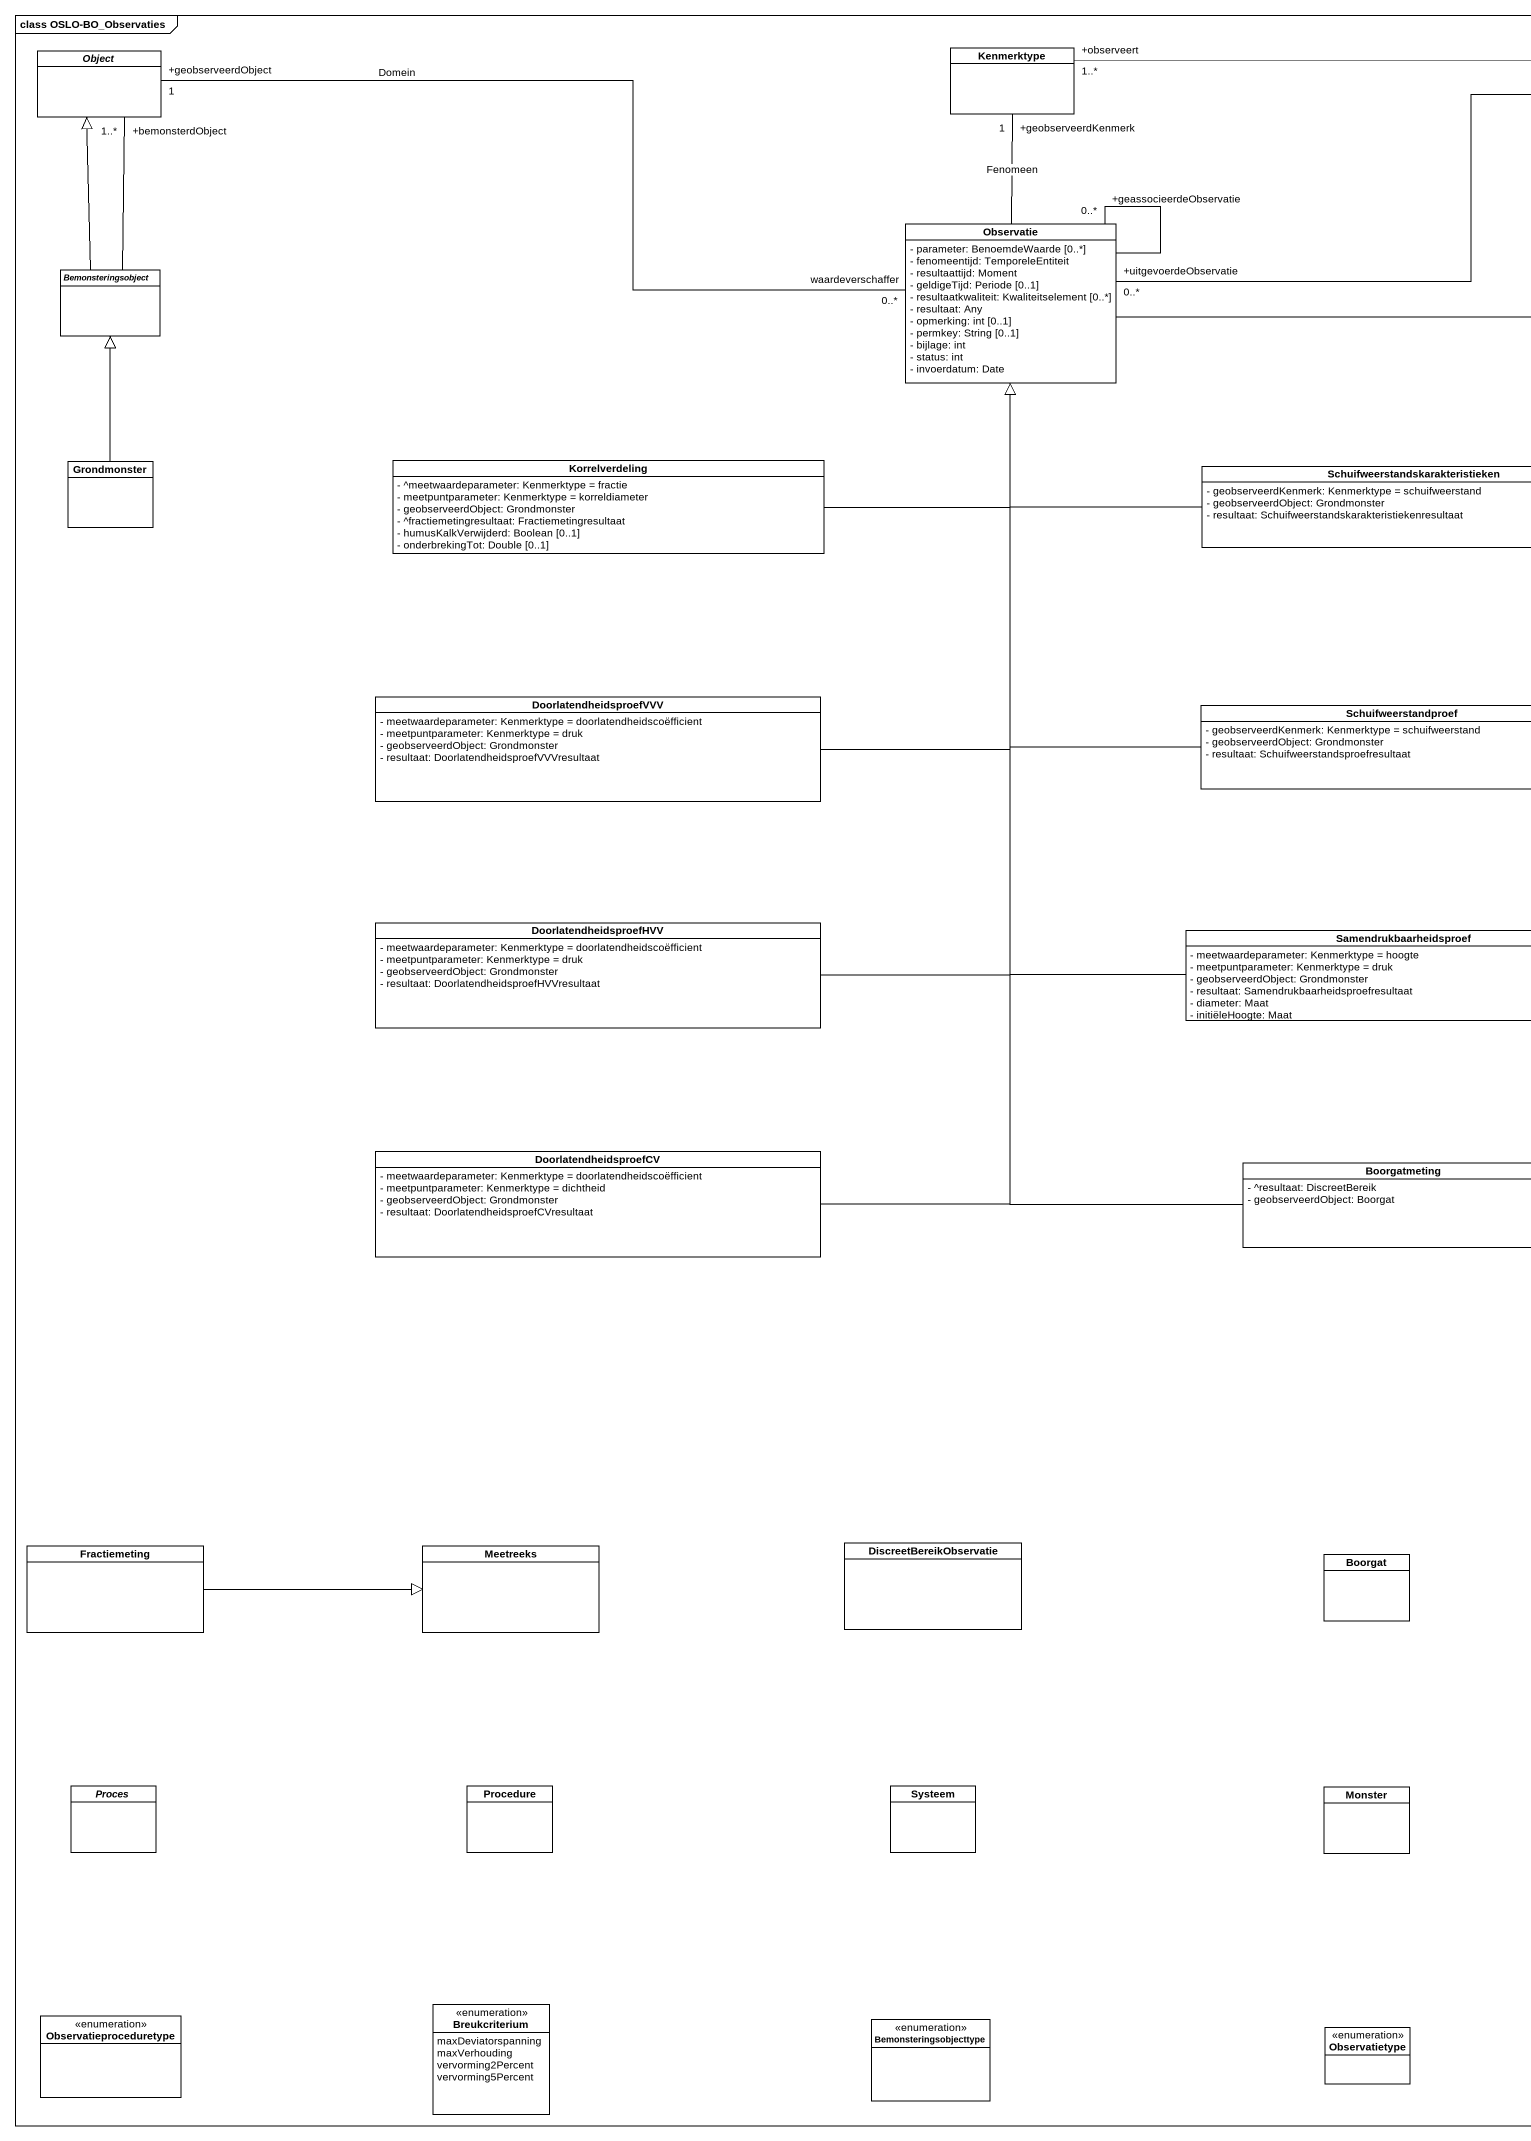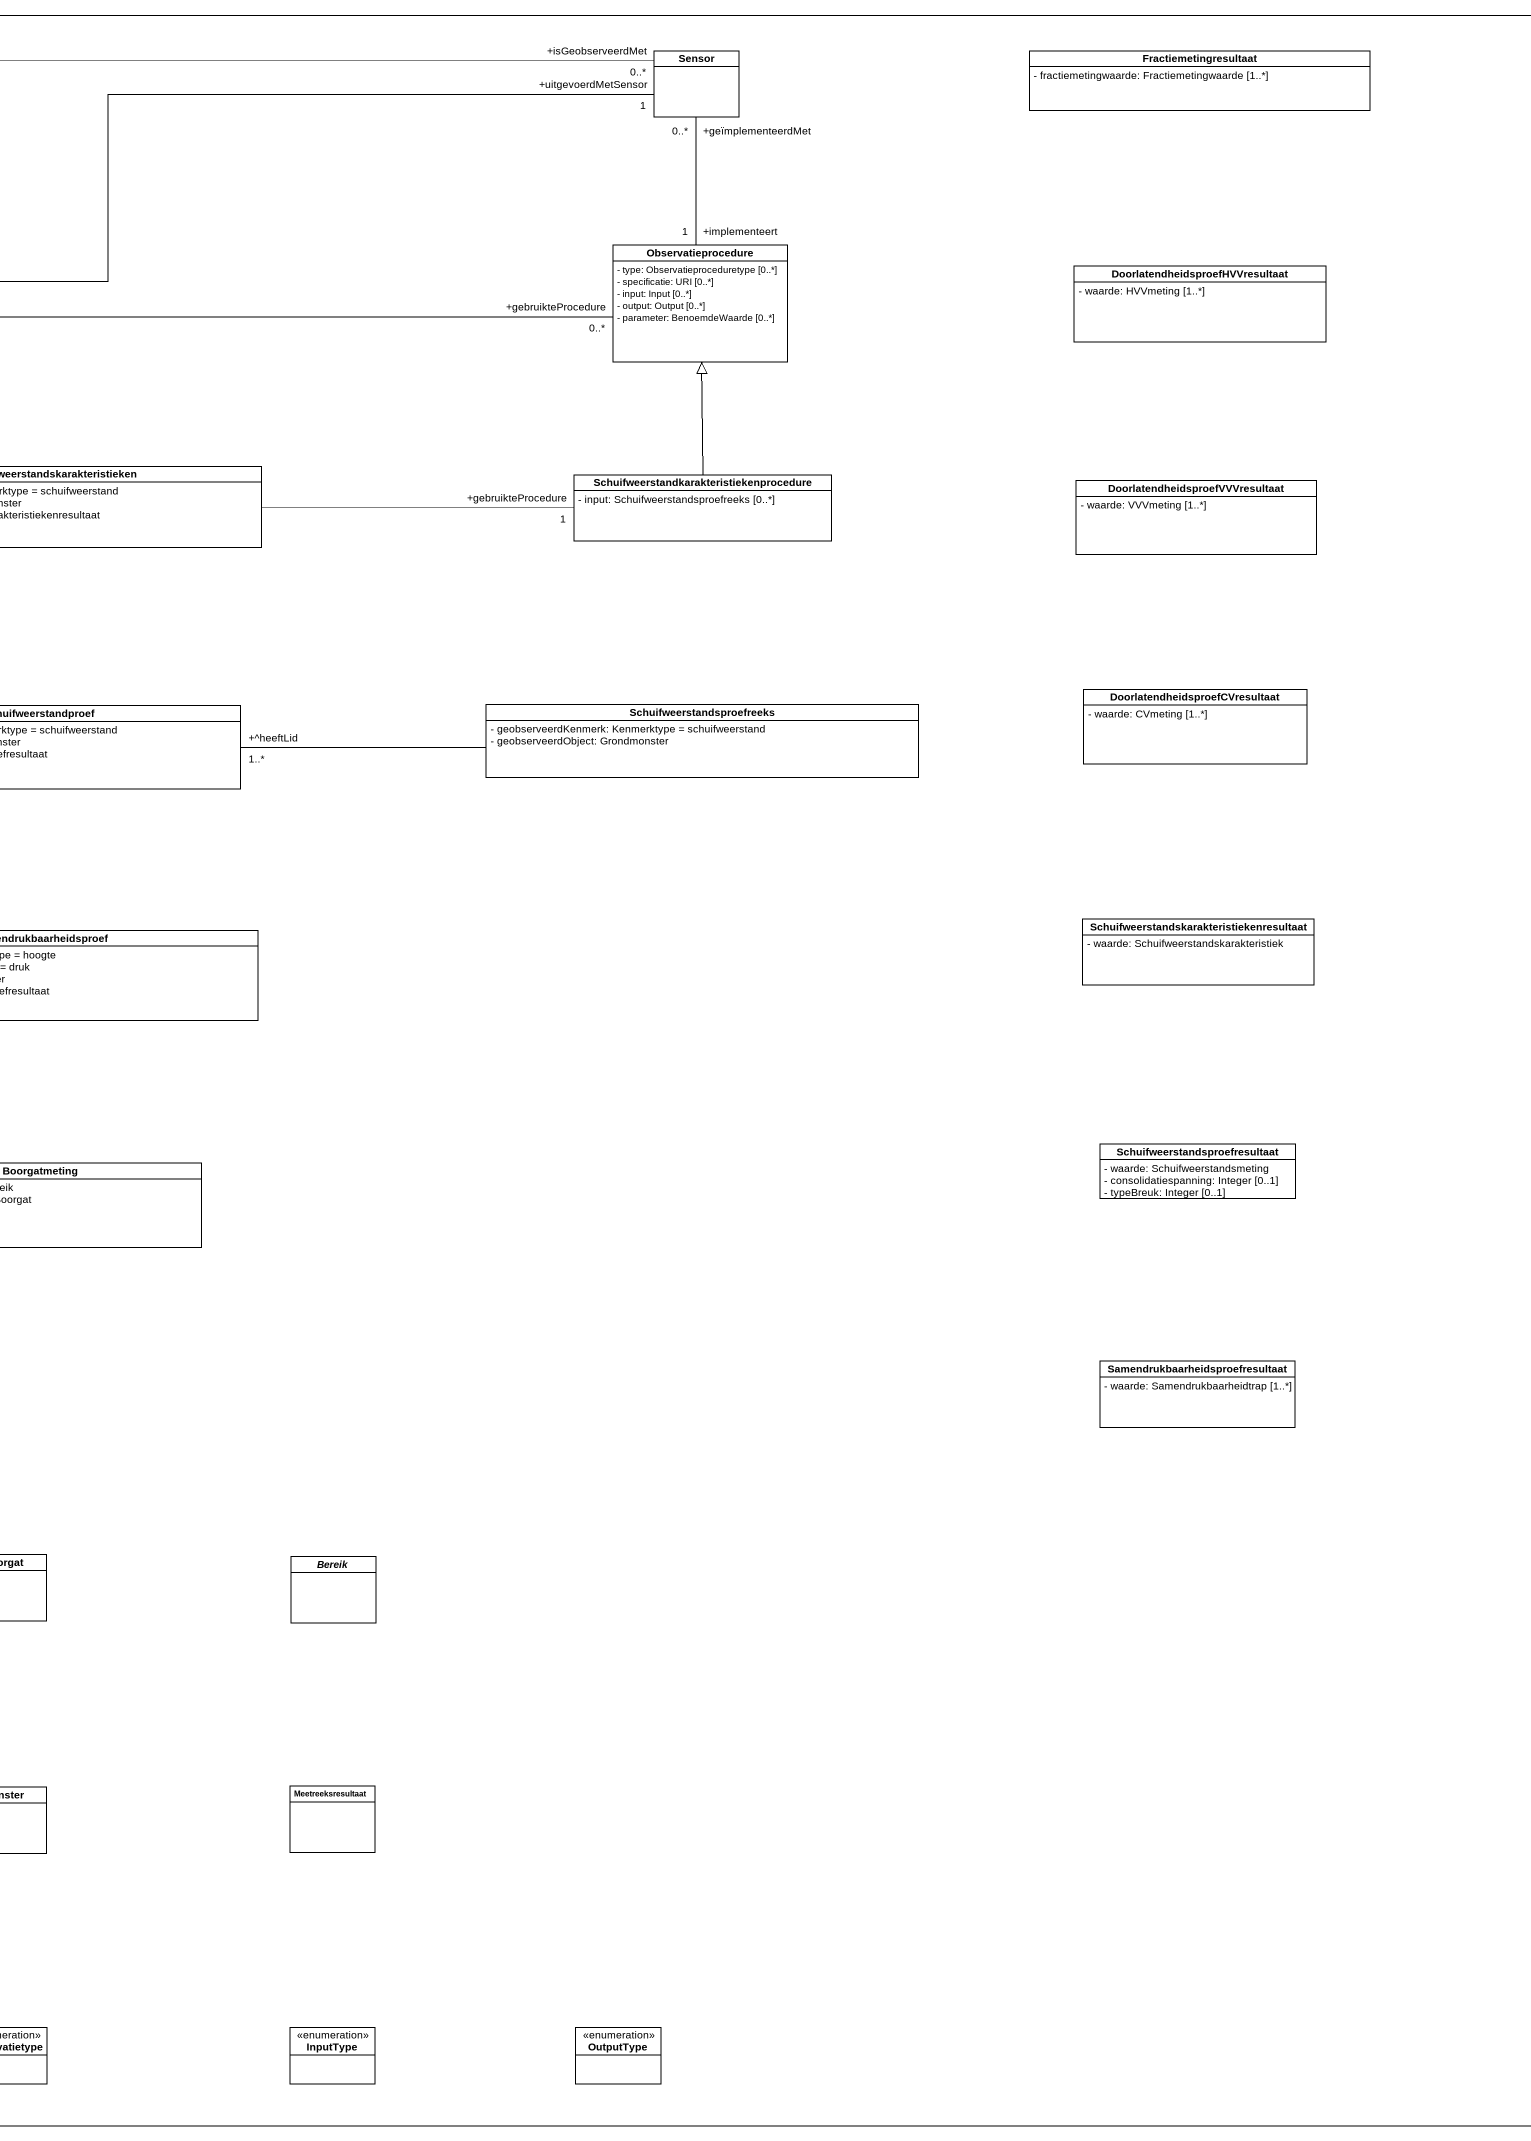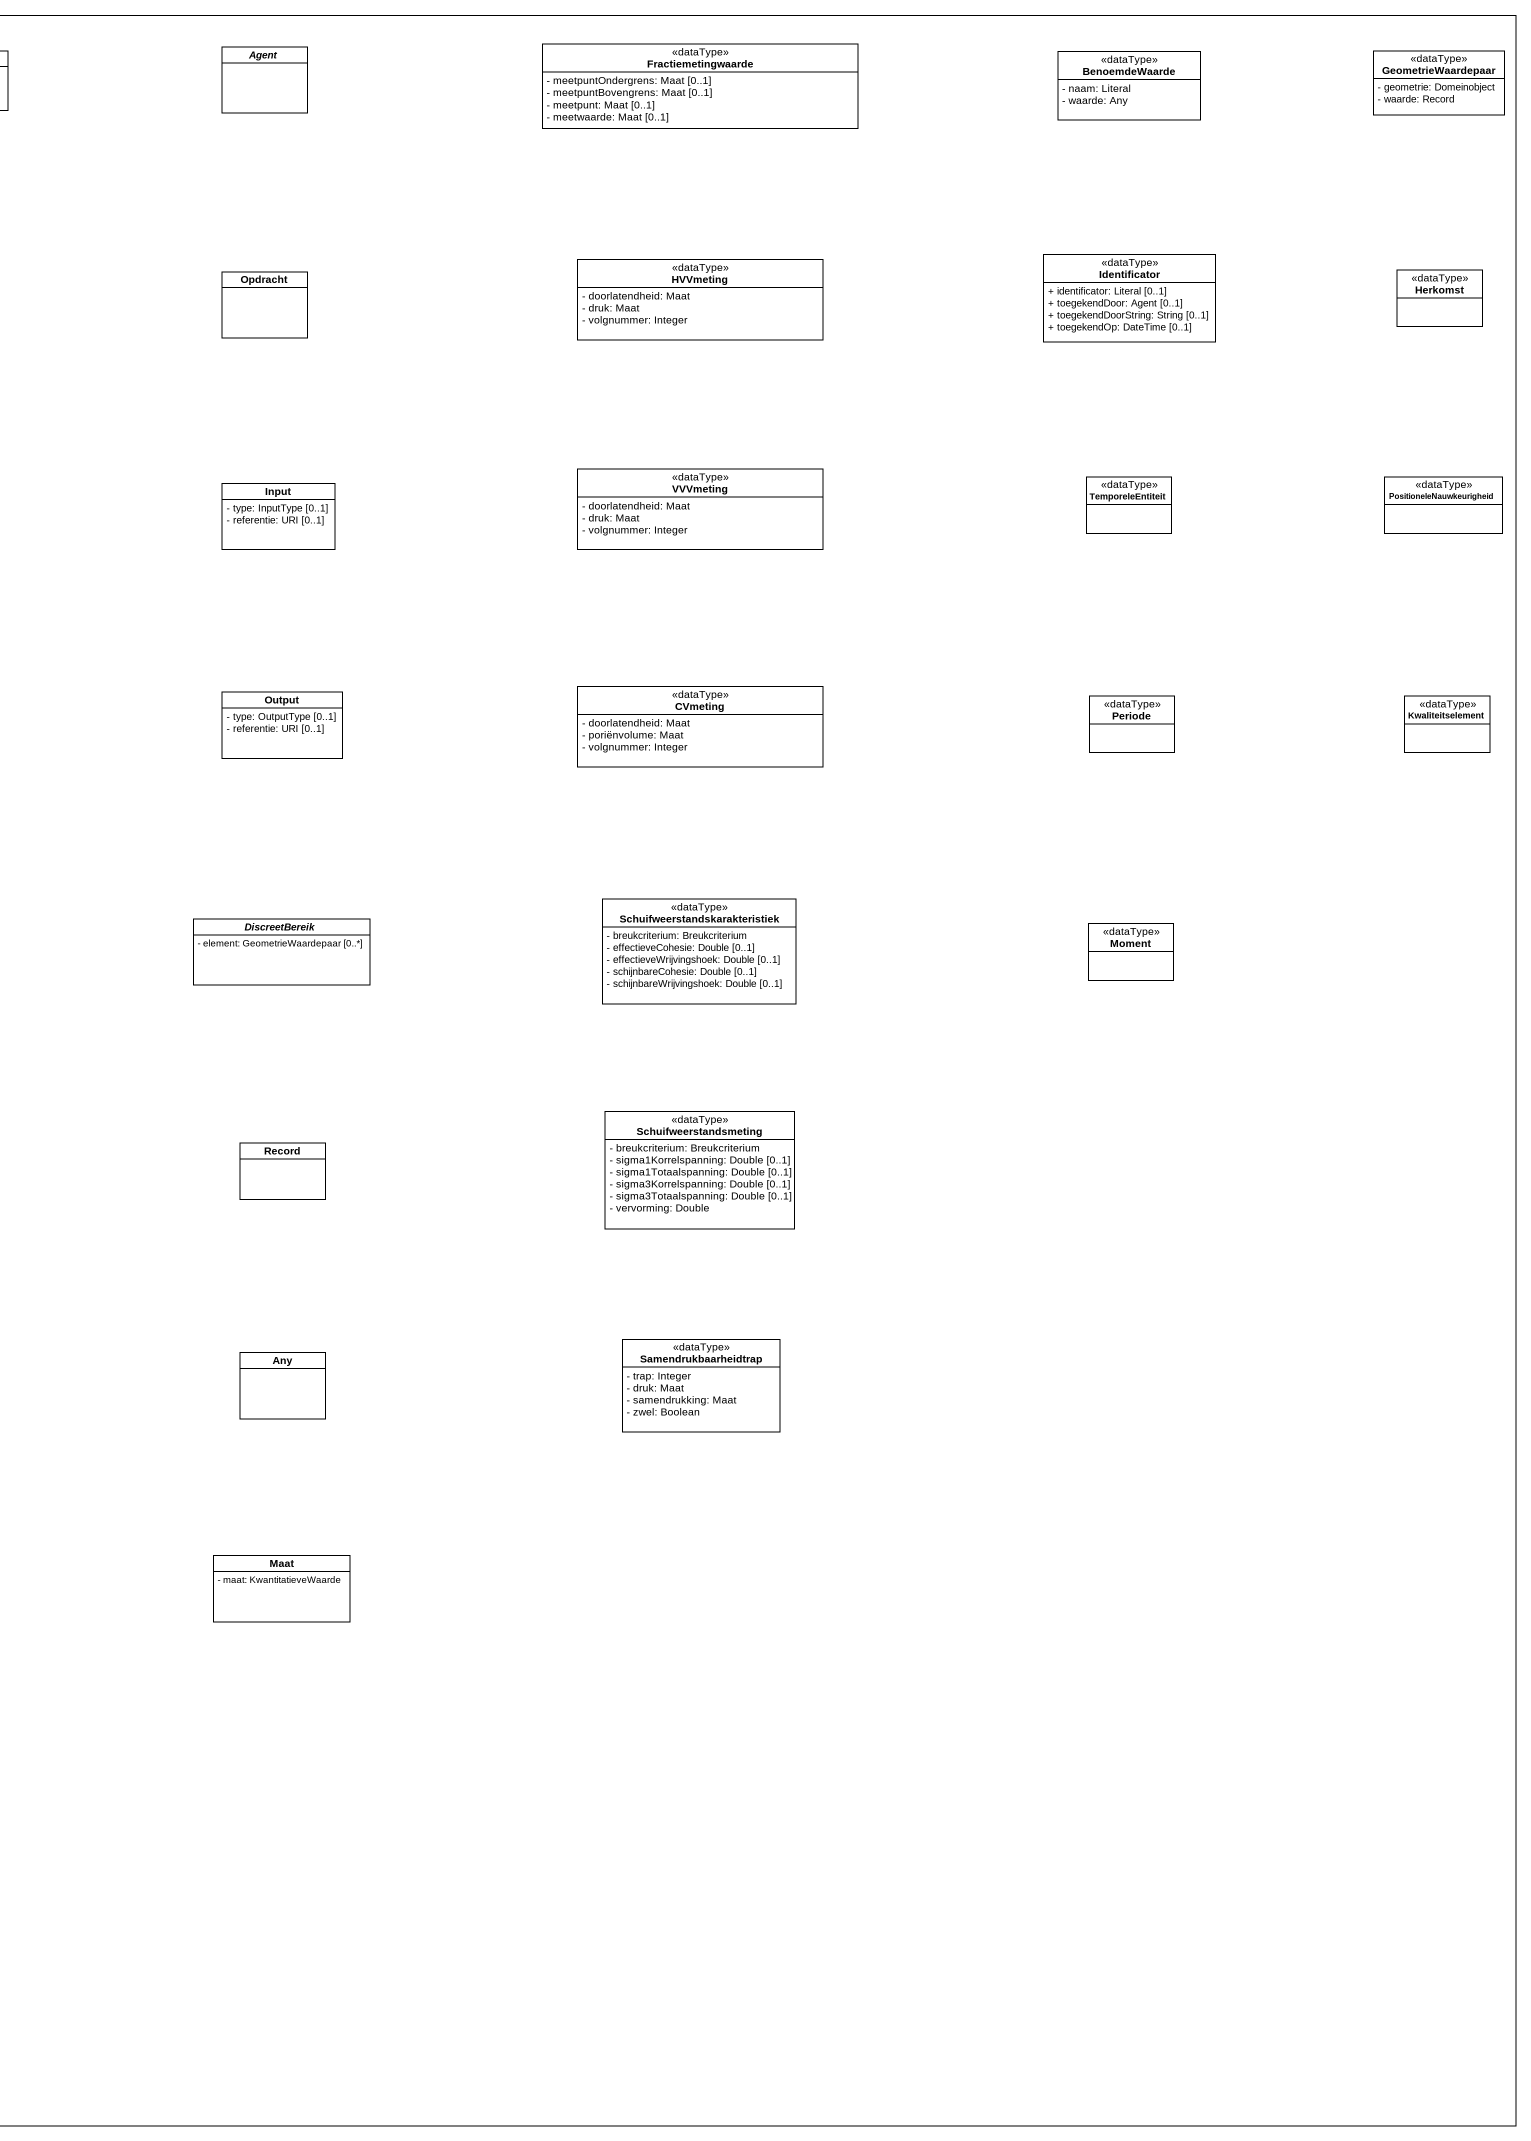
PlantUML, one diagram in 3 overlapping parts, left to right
@startuml
mainframe class OSLO-BO_Observaties
hide circle
hide empty members
skinparam classAttributeIconSize 0
abstract class "Object" as Object_
class Kenmerktype
class Sensor
class Fractiemetingresultaat {
  - fractiemetingwaarde: Fractiemetingwaarde [1..*]
}
abstract class "Agent" as Agent_
class Fractiemetingwaarde <<dataType>> {
  - meetpuntOndergrens: Maat [0..1]
  - meetpuntBovengrens: Maat [0..1]
  - meetpunt: Maat [0..1]
  - meetwaarde: Maat [0..1]
}
class BenoemdeWaarde <<dataType>> {
  - naam: Literal
  - waarde: Any
}
class GeometrieWaardepaar <<dataType>> {
  - geometrie: Domeinobject
  - waarde: Record
}
class Observatie {
  - parameter: BenoemdeWaarde [0..*]
  - fenomeentijd: TemporeleEntiteit
  - resultaattijd: Moment
  - geldigeTijd: Periode [0..1]
  - resultaatkwaliteit: Kwaliteitselement [0..*]
  - resultaat: Any
  - opmerking: int [0..1]
  - permkey: String [0..1]
  - bijlage: int
  - status: int
  - invoerdatum: Date
}
abstract class Bemonsteringsobject
class Observatieprocedure {
  - type: Observatieproceduretype [0..*]
  - specificatie: URI [0..*]
  - input: Input [0..*]
  - output: Output [0..*]
  - parameter: BenoemdeWaarde [0..*]
}
class "DoorlatendheidsproefHVVresultaat" as DoorlatendheidsproefHVVresul {
  - waarde: HVVmeting [1..*]
}
class Opdracht
class HVVmeting <<dataType>> {
  - doorlatendheid: Maat
  - druk: Maat
  - volgnummer: Integer
}
class Identificator <<dataType>> {
  + identificator: Literal [0..1]
  + toegekendDoor: Agent [0..1]
  + toegekendDoorString: String [0..1]
  + toegekendOp: DateTime [0..1]
}
class Herkomst <<dataType>>
class Grondmonster
class Korrelverdeling {
  - ^meetwaardeparameter: Kenmerktype = fractie
  - meetpuntparameter: Kenmerktype = korreldiameter
  - geobserveerdObject: Grondmonster
  - ^fractiemetingresultaat: Fractiemetingresultaat
  - humusKalkVerwijderd: Boolean [0..1]
  - onderbrekingTot: Double [0..1]
}
class "Schuifweerstandskarakteristieken" as Schuifweerstandskarakteristi {
  - geobserveerdKenmerk: Kenmerktype = schuifweerstand
  - geobserveerdObject: Grondmonster
  - resultaat: Schuifweerstandskarakteristiekenresultaat
}
class "Schuifweerstandkarakteristiekenprocedure" as Schuifweerstandkarakteristie {
  - input: Schuifweerstandsproefreeks [0..*]
}
class "DoorlatendheidsproefVVVresultaat" as DoorlatendheidsproefVVVresul {
  - waarde: VVVmeting [1..*]
}
class Input {
  - type: InputType [0..1]
  - referentie: URI [0..1]
}
class VVVmeting <<dataType>> {
  - doorlatendheid: Maat
  - druk: Maat
  - volgnummer: Integer
}
class TemporeleEntiteit <<dataType>>
class PositioneleNauwkeurigheid <<dataType>>
class DoorlatendheidsproefVVV {
  - meetwaardeparameter: Kenmerktype = doorlatendheidscoëfficient
  - meetpuntparameter: Kenmerktype = druk
  - geobserveerdObject: Grondmonster
  - resultaat: DoorlatendheidsproefVVVresultaat
}
class "DoorlatendheidsproefCVresultaat" as DoorlatendheidsproefCVresult {
  - waarde: CVmeting [1..*]
}
class Output {
  - type: OutputType [0..1]
  - referentie: URI [0..1]
}
class CVmeting <<dataType>> {
  - doorlatendheid: Maat
  - poriënvolume: Maat
  - volgnummer: Integer
}
class Periode <<dataType>>
class Kwaliteitselement <<dataType>>
class Schuifweerstandproef {
  - geobserveerdKenmerk: Kenmerktype = schuifweerstand
  - geobserveerdObject: Grondmonster
  - resultaat: Schuifweerstandsproefresultaat
}
class Schuifweerstandsproefreeks {
  - geobserveerdKenmerk: Kenmerktype = schuifweerstand
  - geobserveerdObject: Grondmonster
}
class "Schuifweerstandskarakteristiek" as Schuifweerstandskarakteristi_2 <<dataType>> {
  - breukcriterium: Breukcriterium
  - effectieveCohesie: Double [0..1]
  - effectieveWrijvingshoek: Double [0..1]
  - schijnbareCohesie: Double [0..1]
  - schijnbareWrijvingshoek: Double [0..1]
}
class DoorlatendheidsproefHVV {
  - meetwaardeparameter: Kenmerktype = doorlatendheidscoëfficient
  - meetpuntparameter: Kenmerktype = druk
  - geobserveerdObject: Grondmonster
  - resultaat: DoorlatendheidsproefHVVresultaat
}
class Samendrukbaarheidsproef {
  - meetwaardeparameter: Kenmerktype = hoogte
  - meetpuntparameter: Kenmerktype = druk
  - geobserveerdObject: Grondmonster
  - resultaat: Samendrukbaarheidsproefresultaat
  - diameter: Maat
  - initiëleHoogte: Maat
}
class "Schuifweerstandskarakteristiekenresultaat" as Schuifweerstandskarakteristi_3 {
  - waarde: Schuifweerstandskarakteristiek
}
abstract class DiscreetBereik {
  - element: GeometrieWaardepaar [0..*]
}
class Moment <<dataType>>
class Schuifweerstandsmeting <<dataType>> {
  - breukcriterium: Breukcriterium
  - sigma1Korrelspanning: Double [0..1]
  - sigma1Totaalspanning: Double [0..1]
  - sigma3Korrelspanning: Double [0..1]
  - sigma3Totaalspanning: Double [0..1]
  - vervorming: Double
}
class DoorlatendheidsproefCV {
  - meetwaardeparameter: Kenmerktype = doorlatendheidscoëfficient
  - meetpuntparameter: Kenmerktype = dichtheid
  - geobserveerdObject: Grondmonster
  - resultaat: DoorlatendheidsproefCVresultaat
}
class Boorgatmeting {
  - ^resultaat: DiscreetBereik
  - geobserveerdObject: Boorgat
}
class "Schuifweerstandsproefresultaat" as Schuifweerstandsproefresulta {
  - waarde: Schuifweerstandsmeting
  - consolidatiespanning: Integer [0..1]
  - typeBreuk: Integer [0..1]
}
class "Record" as Record_
class Samendrukbaarheidtrap <<dataType>> {
  - trap: Integer
  - druk: Maat
  - samendrukking: Maat
  - zwel: Boolean
}
class "Samendrukbaarheidsproefresultaat" as Samendrukbaarheidsproefresul {
  - waarde: Samendrukbaarheidtrap [1..*]
}
class Any
class Fractiemeting
class Meetreeks
class DiscreetBereikObservatie
class Boorgat
abstract class Bereik
class Maat {
  - maat: KwantitatieveWaarde
}
abstract class Proces
class Procedure
class Systeem
class Monster
class Meetreeksresultaat
enum Observatieproceduretype
enum Breukcriterium {
  maxDeviatorspanning
  maxVerhouding
  vervorming2Percent
  vervorming5Percent
}
enum Bemonsteringsobjecttype
enum Observatietype
enum InputType
enum OutputType
Object_ "+geobserveerdObject\n1" -right- "waardeverschaffer\n0..*" Observatie : Domein
Kenmerktype "+observeert\n1..*" -right- "+isGeobserveerdMet\n0..*" Sensor
Sensor "+geïmplementeerdMet\n0..*" -- "+implementeert\n1" Observatieprocedure
Observatie -up- "+geobserveerdKenmerk\n1" Kenmerktype : Fenomeen
Observatie "+uitgevoerdeObservatie\n0..*" -right- "+uitgevoerdMetSensor\n1" Sensor
Observatie -- "+geassocieerdeObservatie\n0..*" Observatie
Observatie -right- "+gebruikteProcedure\n0..*" Observatieprocedure
Bemonsteringsobject -up- "+bemonsterdObject\n1..*" Object_
Bemonsteringsobject -up-|> Object_
Grondmonster -up-|> Bemonsteringsobject
Korrelverdeling -right-|> Observatie
Schuifweerstandskarakteristi -left-|> Observatie
Schuifweerstandskarakteristi -right- "+gebruikteProcedure\n1" Schuifweerstandkarakteristie
Schuifweerstandkarakteristie -up-|> Observatieprocedure
DoorlatendheidsproefVVV -up-|> Observatie
Schuifweerstandproef -up-|> Observatie
Schuifweerstandsproefreeks -left- "+^heeftLid\n1..*" Schuifweerstandproef
DoorlatendheidsproefHVV -up-|> Observatie
Samendrukbaarheidsproef -up-|> Observatie
DoorlatendheidsproefCV -up-|> Observatie
Boorgatmeting -up-|> Observatie
Fractiemeting -right-|> Meetreeks
@enduml
